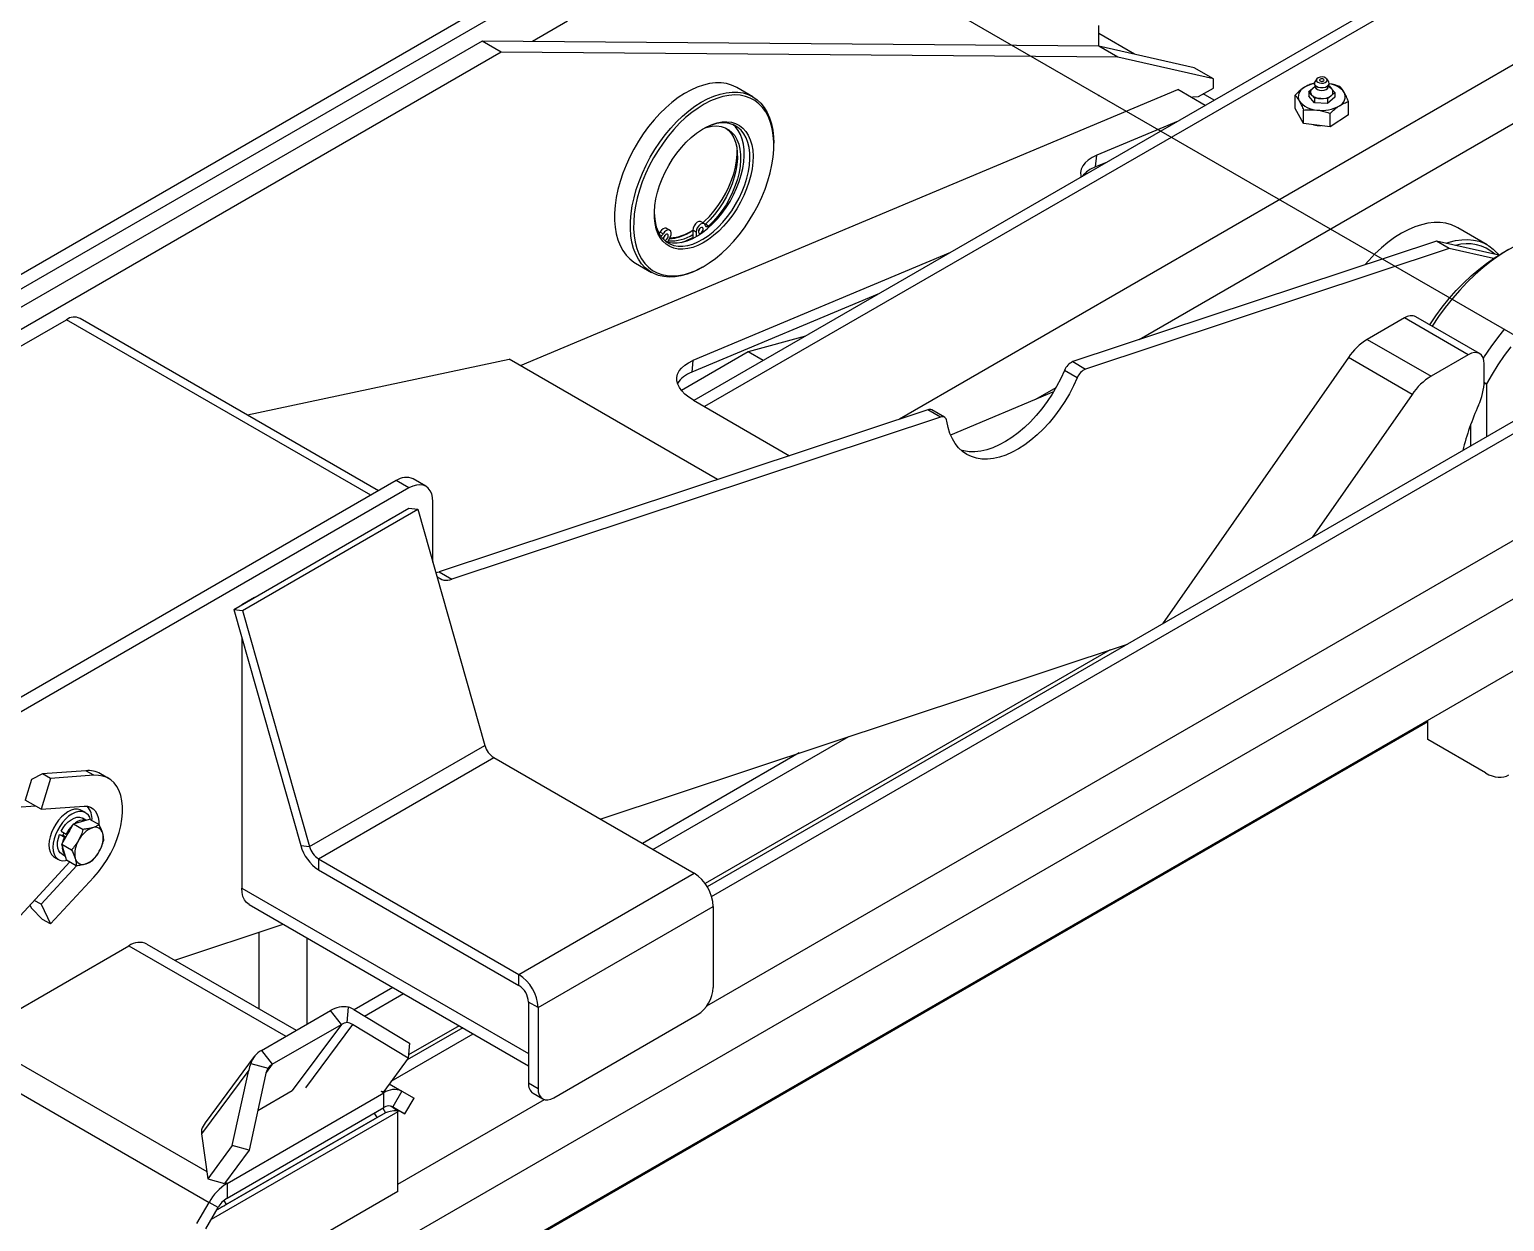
# Model space of a CAD drawing. Header units: millimetres. Extents: x 0 to 420, y 0 to 297.
# Drawn here: x 104.49 to 120.86, y 44.48 to 57.71 of the extents above; entities that cross this region are included whole.
import ezdxf

# ---------------------------------------------------------------- set-up
doc = ezdxf.new("R2010")
doc.units = ezdxf.units.MM
doc.header["$PDSIZE"] = -1
doc.linetypes.add('CENTERX2', pattern=[20.32, 12.7, -2.54, 2.54, -2.54])

msp = doc.modelspace()

# ---------------------------------------------------------------- linework, layer by layer
at = {"color": 7, "linetype": 'Continuous', "lineweight": 25}
for p, q in [((144.81776, 72.61864), (111.86436, 53.59505)), ((138.65485, 63.58055), (112.01113, 48.19945)), ((140.89905, 62.10774), (109.07036, 43.73343)), ((75.35335, 38.23063), (109.55964, 57.9775)), ((75.37447, 38.07952), (109.55964, 57.8142)), ((116.35671, 57.5286), (116.35671, 57.75745)), ((116.75534, 57.43811), (116.35671, 57.66824)), ((109.51334, 57.58336), (96.94663, 50.32875)), ((109.72547, 57.4609), (97.15876, 50.20629)), ((109.72547, 57.4609), (109.51334, 57.58336)), ((116.35671, 57.5286), (109.51334, 57.58336)), ((116.56884, 57.40613), (109.72547, 57.4609)), ((116.56884, 57.40613), (116.35671, 57.5286)), ((117.41737, 57.28784), (116.35671, 57.5286)), ((117.6295, 57.16538), (116.56884, 57.40613)), ((117.6295, 57.16538), (117.41737, 57.28784)), ((117.6295, 57.06332), (117.6295, 57.16538)), ((118.77579, 57.16405), (118.75487, 57.13354)), ((118.90829, 57.13354), (118.88737, 57.16405)), ((109.93886, 53.98262), (117.2333, 57.04766)), ((112.51742, 56.96648), (112.34065, 57.06853)), ((117.5392, 56.87107), (117.2333, 57.04766)), ((117.46361, 56.96755), (117.6295, 57.06332)), ((117.6384, 56.92833), (117.51704, 56.99839)), ((118.53479, 56.83574), (118.53479, 56.98399)), ((118.68759, 57.0244), (118.72793, 57.05895)), ((118.71925, 56.98696), (118.68759, 57.0244)), ((118.68759, 57.0244), (118.68759, 56.97336)), ((118.75092, 56.89849), (118.68759, 56.97336)), ((118.75092, 56.94952), (118.71925, 56.98696)), ((118.72793, 57.05895), (118.75782, 57.08456)), ((118.74922, 57.11589), (118.73651, 57.11459)), ((118.75048, 57.10728), (118.76277, 57.06925)), ((118.93524, 56.97829), (118.89491, 56.94374)), ((118.89987, 57.0668), (118.9004, 57.06915)), ((118.9004, 57.06925), (118.91268, 57.10728)), ((118.90644, 57.08795), (118.91225, 57.08772)), ((118.91225, 57.08772), (118.94391, 57.05028)), ((118.97557, 57.01284), (118.93524, 56.97829)), ((118.94391, 57.05028), (118.97557, 57.01284)), ((118.97557, 57.01284), (118.97557, 56.9618)), ((118.62986, 56.66959), (118.53479, 56.83574)), ((118.62986, 56.66959), (118.62986, 56.81784)), ((118.82291, 56.94663), (118.75092, 56.94952)), ((118.75092, 56.94952), (118.75092, 56.89849)), ((118.89491, 56.89271), (118.75092, 56.89849)), ((118.89491, 56.94374), (118.82291, 56.94663)), ((118.97557, 56.9618), (118.89491, 56.89271)), ((118.89491, 56.94374), (118.89491, 56.89271)), ((119.12837, 56.76465), (119.12837, 56.91289)), ((117.23664, 56.6964), (116.33444, 56.31731)), ((118.92665, 56.63404), (118.62986, 56.66959)), ((118.92665, 56.63404), (118.92665, 56.78229)), ((119.12837, 56.76465), (118.92665, 56.63404)), ((112.34388, 56.35956), (112.34388, 56.37249)), ((112.75046, 56.43099), (112.75046, 56.4514)), ((116.32014, 56.18769), (116.33444, 56.31731)), ((116.44982, 56.24218), (116.32014, 56.18769)), ((111.59681, 55.48518), (111.56145, 55.50559)), ((111.97854, 55.559), (111.94319, 55.57942)), ((111.99159, 55.55091), (111.98873, 55.54847)), ((112.02695, 55.5305), (111.99159, 55.55091)), ((120.66745, 55.32403), (120.34041, 55.51283)), ((111.5231, 55.44407), (111.48774, 55.46448)), ((111.57648, 55.35382), (111.602, 55.40854)), ((111.81363, 55.46146), (111.83131, 55.47166)), ((111.85266, 55.48426), (111.85219, 55.40412)), ((111.88801, 55.46385), (111.85266, 55.48426)), ((111.88801, 55.46385), (111.88771, 55.41241)), ((120.10437, 55.36511), (116.06961, 54.02681)), ((120.2458, 55.28347), (120.10437, 55.36511)), ((120.79727, 55.20784), (120.10437, 55.36511)), ((114.71122, 55.23851), (111.85389, 54.03789)), ((120.2458, 55.28347), (116.21103, 53.94517)), ((120.73919, 55.17148), (120.2458, 55.28347)), ((120.90849, 55.27231), (120.82012, 55.22128)), ((111.21574, 55.11992), (111.39251, 55.01787)), ((111.9551, 55.07364), (111.97277, 55.08384)), ((113.92439, 54.78428), (111.8396, 53.90828)), ((108.36585, 52.59397), (105.05157, 54.50726)), ((119.75082, 54.51216), (119.33717, 54.27336)), ((120.45793, 54.10395), (119.75082, 54.51216)), ((120.58292, 54.11633), (119.87581, 54.52453)), ((98.02497, 50.52262), (104.90158, 54.49241)), ((113.10112, 54.30902), (112.46762, 54.13459)), ((119.33717, 54.27336), (120.04428, 53.86516)), ((106.90902, 53.43497), (109.81247, 54.05559)), ((112.1274, 52.7192), (109.81247, 54.05559)), ((112.46762, 54.13459), (111.72552, 53.70618)), ((111.85389, 54.03789), (111.8396, 53.90828)), ((112.63329, 54.03895), (112.46762, 54.13459)), ((116.06961, 54.02681), (116.21103, 53.94517)), ((119.12673, 54.07167), (117.06394, 51.11638)), ((119.83384, 53.66347), (119.12673, 54.07167)), ((120.45793, 54.10395), (120.04428, 53.86516)), ((116.11889, 53.8484), (115.97747, 53.93004)), ((120.6347, 53.81271), (120.6347, 54.00187)), ((115.85403, 53.6909), (114.71333, 53.2116)), ((120.66122, 53.77957), (120.66122, 53.19304)), ((111.85793, 53.59876), (112.92389, 52.98339)), ((119.83384, 53.66347), (118.72548, 52.07557)), ((114.46019, 53.49297), (109.03603, 51.69381)), ((114.60161, 53.41133), (109.17745, 51.61217)), ((114.60161, 53.41133), (114.46019, 53.49297)), ((114.64572, 53.40914), (114.5043, 53.49078)), ((120.48444, 53.09099), (120.48444, 53.32822)), ((108.88976, 52.64347), (108.74834, 52.72511)), ((108.56086, 52.70654), (103.34594, 49.69604)), ((108.70228, 52.6249), (103.48737, 49.6144)), ((108.70228, 52.6249), (108.56086, 52.70654)), ((106.75773, 51.27779), (108.70228, 52.40035)), ((106.85651, 51.2654), (108.80105, 52.38797)), ((108.70228, 52.40035), (108.80105, 52.38797)), ((108.80105, 52.38797), (109.54379, 49.76734)), ((108.96744, 51.80088), (108.96744, 52.47178)), ((108.61389, 52.34933), (108.47247, 52.26769)), ((109.00028, 51.68503), (109.03603, 51.69381)), ((109.03603, 51.69381), (109.17745, 51.61217)), ((106.98754, 51.41046), (106.84612, 51.32882)), ((106.75773, 51.27779), (106.85651, 51.2654)), ((106.75773, 51.27779), (107.50047, 48.65716)), ((106.85651, 51.2654), (107.59924, 48.64478)), ((106.84612, 50.96593), (106.84612, 48.18514)), ((110.82267, 48.9512), (116.67719, 50.89311)), ((116.48183, 50.82831), (111.98815, 48.23417)), ((109.0817, 43.72689), (120.00715, 50.03401)), ((120.00715, 49.83249), (120.00715, 50.04711)), ((107.59924, 48.64478), (109.54379, 49.76734)), ((111.40984, 48.61224), (113.58304, 49.8668)), ((120.649, 49.46196), (120.00715, 49.83249)), ((107.69802, 48.50991), (109.64256, 49.63247)), ((109.64256, 49.63247), (111.86658, 48.34857)), ((104.63642, 49.45208), (104.51268, 49.38915)), ((105.11549, 49.48718), (104.63642, 49.45208)), ((104.72481, 49.40106), (104.63642, 49.45208)), ((105.20388, 49.43615), (104.72481, 49.40106)), ((105.20388, 49.43615), (105.11549, 49.48718)), ((105.36806, 49.40166), (105.27967, 49.45269)), ((104.51268, 49.38915), (104.44196, 49.16124)), ((104.72481, 49.40106), (104.61874, 49.05919)), ((104.61874, 49.05919), (104.44196, 49.16124)), ((104.55662, 49.09505), (103.91163, 49.04776)), ((104.61874, 49.05919), (105.09781, 49.09428)), ((104.97789, 48.89866), (105.15623, 48.95067)), ((105.11344, 49.02184), (105.06924, 49.04735)), ((105.11613, 48.93898), (105.07823, 48.96085)), ((105.15623, 48.95067), (105.26399, 48.88846)), ((104.8252, 48.78046), (104.88, 48.74883)), ((104.8252, 48.78046), (104.86928, 48.76831)), ((104.84147, 48.81531), (104.89628, 48.78368)), ((104.85052, 48.67225), (104.97789, 48.89866)), ((104.90867, 48.78026), (104.89628, 48.78368)), ((104.97789, 48.89866), (105.08566, 48.83645)), ((104.85052, 48.67225), (104.95829, 48.61004)), ((104.90149, 48.49786), (104.85052, 48.67225)), ((104.86928, 48.76831), (104.8956, 48.75312)), ((104.88, 48.74883), (104.89177, 48.74558)), ((107.50047, 48.65716), (107.59924, 48.64478)), ((103.91163, 47.36393), (104.93985, 48.47571)), ((104.76927, 48.52772), (104.81346, 48.50221)), ((104.84867, 48.56319), (104.88924, 48.53977)), ((104.90149, 48.49786), (105.00925, 48.43565)), ((107.69802, 48.50991), (107.69802, 48.38743)), ((107.69802, 48.50991), (109.92204, 47.22601)), ((105.01736, 48.43666), (104.61874, 48.00563)), ((104.72481, 47.78623), (105.20388, 48.30426)), ((107.69802, 48.38743), (109.92204, 47.10352)), ((109.92204, 47.22601), (111.86658, 48.34857)), ((104.49604, 47.99583), (104.51268, 47.96142)), ((104.51268, 47.96142), (104.63642, 47.83726)), ((104.61874, 48.00563), (104.54466, 48.0484)), ((104.61874, 48.00563), (104.72481, 47.78623)), ((106.92898, 48.002), (110.0281, 46.21291)), ((110.13417, 46.85858), (112.07871, 47.98114)), ((112.07871, 47.98114), (112.07871, 47.08295)), ((104.72481, 47.78623), (104.63642, 47.83726)), ((106.10315, 47.38577), (107.30557, 47.7846)), ((107.04058, 46.8446), (107.04058, 47.69671)), ((103.8553, 46.54037), (105.5943, 47.54427)), ((105.7943, 47.56406), (107.45155, 46.60735)), ((107.57091, 46.67626), (107.57091, 47.63142)), ((109.92204, 47.10352), (109.92204, 47.22601)), ((108.20888, 46.76437), (108.64087, 47.01375)), ((107.06397, 46.38361), (107.8307, 46.82623)), ((107.95197, 46.6722), (107.8307, 46.82623)), ((108.01779, 46.69193), (108.03256, 46.86464)), ((108.09021, 46.83592), (108.70927, 46.46264)), ((110.13417, 46.85858), (110.0281, 46.91981)), ((110.0281, 46.91981), (110.0281, 46.02162)), ((110.13417, 46.85858), (110.13417, 45.96039)), ((107.18524, 46.22958), (107.95197, 46.6722)), ((107.95197, 46.6722), (107.40626, 45.93697)), ((108.69502, 46.296), (108.07595, 46.66928)), ((109.25748, 46.65778), (108.69836, 46.33501)), ((110.31095, 45.8583), (111.90194, 46.77676)), ((109.29904, 46.63379), (108.68087, 46.27694)), ((103.6553, 46.32925), (106.48373, 44.69643)), ((107.06397, 46.38361), (107.18524, 46.22958)), ((108.70927, 46.46264), (108.69502, 46.296)), ((106.92348, 46.16239), (106.40084, 45.45822)), ((106.98531, 46.31395), (106.43961, 45.57871)), ((106.74151, 45.32668), (106.92348, 46.16239)), ((106.94669, 46.23778), (107.1392, 46.18473)), ((108.69502, 46.296), (108.42217, 45.92838)), ((107.10923, 46.1112), (106.92726, 45.27549)), ((108.48382, 46.01144), (108.62273, 45.93125)), ((110.0281, 46.02162), (110.13417, 45.96039)), ((106.68373, 44.90755), (108.42273, 45.91145)), ((107.02313, 45.71579), (107.40626, 45.93697)), ((108.40226, 45.92922), (108.42217, 45.92838)), ((108.42273, 45.74814), (108.42273, 45.91145)), ((108.62273, 45.93125), (108.52273, 45.75804)), ((108.62273, 45.93125), (108.75808, 45.85308)), ((108.65808, 45.67988), (108.75808, 45.85308)), ((108.65808, 45.67965), (108.75808, 45.85286)), ((108.75808, 45.85308), (108.75808, 45.85286)), ((110.07989, 45.90716), (110.18596, 45.84593)), ((106.68373, 44.74424), (108.42273, 45.74814)), ((108.43989, 45.69039), (108.34838, 45.63757)), ((108.41059, 45.74113), (108.43989, 45.69039)), ((108.43989, 45.69017), (108.43989, 45.69039)), ((108.49922, 45.76635), (108.57889, 45.71387)), ((108.51789, 45.76058), (108.56658, 45.73247)), ((108.52273, 45.75804), (108.65808, 45.67988)), ((108.57853, 44.81717), (108.57853, 45.70256)), ((108.65808, 45.67988), (108.65808, 45.67965)), ((108.34838, 45.63757), (106.67524, 44.67169)), ((106.40084, 45.45822), (106.46865, 44.95906)), ((106.74151, 45.32668), (106.46865, 44.95906)), ((106.92726, 45.27549), (106.6544, 44.90787)), ((106.92726, 45.27549), (106.74151, 45.32668)), ((106.46865, 44.95906), (106.6544, 44.90787)), ((106.68373, 44.90755), (106.68373, 44.74424)), ((108.57853, 44.81717), (103.98234, 42.16385)), ((106.34837, 44.46199), (106.48373, 44.69643)), ((106.58373, 44.63868), (106.48373, 44.69643)), ((106.44837, 44.40424), (106.58373, 44.63868))]:
    msp.add_line(p, q, dxfattribs=at)
at = {"color": 8, "linetype": 'Continuous', "lineweight": 25}
for p, q in [((144.83543, 72.4936), (111.9815, 53.52743)), ((146.03752, 71.79965), (114.14473, 53.38834)), ((146.32036, 71.30975), (116.80433, 54.27051)), ((112.06003, 48.09243), (138.77199, 63.51292)), ((112.00775, 46.87846), (139.7973, 62.92102)), ((140.36303, 62.59443), (108.38082, 44.1315)), ((110.4624, 57.80463), (110.07138, 57.5789)), ((108.27799, 52.54325), (104.90158, 54.49241)), ((115.88168, 53.73787), (115.65663, 53.60796)), ((120.66122, 53.77957), (120.63358, 53.77957)), ((120.66122, 53.77957), (120.63433, 53.79379)), ((113.03212, 49.68406), (111.29265, 48.67989)), ((106.84612, 48.18514), (110.0281, 46.34822)), ((105.5943, 47.54427), (107.33441, 46.53973)), ((108.52368, 47.0814), (108.09424, 46.83349)), ((108.07595, 46.66928), (107.55457, 45.96681)), ((103.8553, 46.54037), (106.45794, 45.03789)), ((108.50523, 46.04029), (109.41618, 46.56617)), ((107.18524, 46.22958), (107.1163, 46.1367)), ((108.39101, 45.92976), (108.42273, 45.91145)), ((108.57853, 44.89881), (110.20513, 45.83783)), ((108.57853, 45.70256), (106.50779, 44.50714)), ((108.43989, 45.69017), (106.56637, 44.60862)), ((108.34838, 45.63757), (108.31908, 45.68831)), ((106.66303, 44.9195), (106.68373, 44.90755)), ((106.64821, 44.7185), (106.67524, 44.67169))]:
    msp.add_line(p, q, dxfattribs=at)
at = {"color": 7, "linetype": 'CENTERX2'}
msp.add_line((121.57162, 53.97114), (106.89916, 62.44137), dxfattribs=at)
at = {"color": 7, "linetype": 'Continuous', "lineweight": 25, "flags": 128}
for points in [[(118.75487, 57.13354), (118.75135, 57.12709), (118.74946, 57.11145), (118.75648, 57.09631), (118.77163, 57.0833), (118.79328, 57.07383), (118.81908, 57.06894), (118.84624, 57.06914), (118.87181, 57.07443), (118.89301, 57.08422), (118.90757, 57.09746), (118.91388, 57.11271), (118.91388, 57.11271)], [(118.89144, 57.1489), (118.88847, 57.16231), (118.87685, 57.17404), (118.85833, 57.18231), (118.83574, 57.18586), (118.81252, 57.18415), (118.7922, 57.17744), (118.77788, 57.16675), (118.77173, 57.15371), (118.77469, 57.1403), (118.78632, 57.12857), (118.80483, 57.1203), (118.82742, 57.11675), (118.85064, 57.11846), (118.87096, 57.12517), (118.88529, 57.13586), (118.89144, 57.1489)], [(118.85652, 57.15031), (118.85529, 57.15589), (118.85044, 57.16078), (118.84273, 57.16422), (118.83332, 57.1657), (118.82364, 57.16499), (118.81517, 57.16219), (118.8092, 57.15774), (118.80664, 57.15231), (118.80788, 57.14672), (118.81272, 57.14183), (118.82044, 57.13839), (118.82985, 57.13691), (118.83952, 57.13762), (118.84799, 57.14042), (118.85396, 57.14487), (118.85652, 57.15031)], [(118.91388, 57.11271), (118.91128, 57.12832), (118.90829, 57.13354)], [(112.34065, 57.06853), (112.33444, 57.07203), (112.282, 57.09596), (112.22562, 57.11205), (112.16574, 57.12017), (112.10282, 57.12027), (112.03736, 57.11233), (111.96988, 57.09642), (111.9009, 57.07267), (111.83095, 57.04127), (111.76059, 57.00245), (111.69037, 56.95652), (111.62084, 56.90384), (111.55254, 56.84483), (111.48601, 56.77995), (111.42176, 56.70969), (111.3603, 56.63462), (111.30211, 56.55532), (111.24765, 56.47242), (111.19734, 56.38655), (111.15157, 56.29839), (111.11071, 56.20864), (111.07508, 56.11799), (111.04495, 56.02715), (111.02055, 55.93684), (111.00209, 55.84776), (110.9897, 55.76061), (110.98348, 55.67608), (110.98348, 55.59481), (110.9897, 55.51745), (111.00209, 55.44461), (111.02055, 55.37685), (111.04495, 55.3147), (111.07508, 55.25866), (111.11071, 55.20915), (111.15157, 55.16658), (111.19734, 55.13126), (111.21574, 55.11992)], [(111.16769, 55.66936), (111.18085, 55.75679), (111.20006, 55.84606), (111.22519, 55.93647), (111.25602, 56.02732), (111.29233, 56.1179), (111.33382, 56.20749), (111.38018, 56.2954), (111.43103, 56.38093), (111.48598, 56.46342), (111.54461, 56.54222), (111.60644, 56.61672), (111.67101, 56.68633), (111.73779, 56.75051), (111.80628, 56.80875), (111.87592, 56.8606), (111.94619, 56.90566), (112.01653, 56.94356), (112.08638, 56.97402), (112.15521, 56.9968), (112.22247, 57.01171), (112.28763, 57.01864), (112.35019, 57.01754), (112.40966, 57.00842), (112.46557, 56.99134), (112.51748, 56.96644), (112.565, 56.93392), (112.60773, 56.89402), (112.64536, 56.84707), (112.67759, 56.79343), (112.70416, 56.73351), (112.72486, 56.6678), (112.73954, 56.5968), (112.74808, 56.52106), (112.75046, 56.4514)], [(111.20286, 55.66632), (111.19597, 55.58214), (111.19532, 55.50118), (111.20094, 55.42409), (111.21277, 55.35149), (111.23072, 55.28397), (111.25464, 55.22207), (111.28434, 55.16628), (111.31959, 55.11706), (111.36009, 55.07481), (111.40553, 55.03986), (111.45553, 55.0125), (111.50969, 54.99294), (111.56758, 54.98134), (111.62874, 54.9778), (111.69266, 54.98235), (111.75883, 54.99494), (111.82673, 55.01548), (111.8958, 55.04381), (111.9655, 55.07968), (112.03524, 55.12282), (112.10449, 55.17288), (112.17267, 55.22945), (112.23925, 55.29208), (112.30367, 55.36027), (112.36543, 55.43346), (112.42403, 55.51107), (112.479, 55.59247), (112.52988, 55.677), (112.57628, 55.76399), (112.61783, 55.85274), (112.65417, 55.94252), (112.68503, 56.03263), (112.71015, 56.12232), (112.72934, 56.21089), (112.74243, 56.29761), (112.74933, 56.38179), (112.74997, 56.46275), (112.74435, 56.53984), (112.73252, 56.61244), (112.71457, 56.67996), (112.69065, 56.74187), (112.66095, 56.79765), (112.6257, 56.84687), (112.5852, 56.88912), (112.53977, 56.92407), (112.48977, 56.95144), (112.4356, 56.971), (112.37771, 56.98259), (112.31656, 56.98613), (112.25264, 56.98158), (112.18646, 56.96899), (112.11856, 56.94845), (112.04949, 56.92013), (111.9798, 56.88425), (111.91005, 56.84111), (111.8408, 56.79105), (111.77262, 56.73448), (111.70605, 56.67185), (111.64162, 56.60366), (111.57986, 56.53047), (111.52126, 56.45287), (111.4663, 56.37147), (111.41541, 56.28693), (111.36901, 56.19994), (111.32747, 56.1112), (111.29112, 56.02141), (111.26026, 55.93131), (111.23514, 55.84161), (111.21595, 55.75305), (111.20286, 55.66632)], [(117.38108, 56.96236), (117.39908, 56.96458), (117.46361, 56.96755)], [(111.42464, 55.68602), (111.42604, 55.64227), (111.43332, 55.58069), (111.44671, 55.52394), (111.46605, 55.47267), (111.49113, 55.4275), (111.52165, 55.38895), (111.55725, 55.35747), (111.59751, 55.33343), (111.64196, 55.31711), (111.69008, 55.30871), (111.74131, 55.30832), (111.79504, 55.31595), (111.85065, 55.33151), (111.90748, 55.35481), (111.96487, 55.38559), (112.02214, 55.42347), (112.07862, 55.46803), (112.13365, 55.51873), (112.18659, 55.57498), (112.23681, 55.63612), (112.28373, 55.70143), (112.3268, 55.77016), (112.3655, 55.84148), (112.39939, 55.91458), (112.42808, 55.98858), (112.45121, 56.06263), (112.46853, 56.13585), (112.47982, 56.20738), (112.48496, 56.27639), (112.48389, 56.34207), (112.47662, 56.40365), (112.46323, 56.4604), (112.44388, 56.51167), (112.4188, 56.55684), (112.38829, 56.59539), (112.35269, 56.62687), (112.31243, 56.65091), (112.26798, 56.66723), (112.21985, 56.67563), (112.16863, 56.67602), (112.1149, 56.66839), (112.05929, 56.65283), (112.00246, 56.62953), (111.95488, 56.60453)], [(111.4303, 55.75958), (111.44172, 55.83223), (111.45916, 55.90658), (111.48241, 55.98178), (111.51122, 56.05698), (111.54526, 56.13133), (111.58414, 56.20399), (111.62742, 56.27414), (111.67462, 56.34097), (111.72519, 56.40374), (111.77856, 56.46173), (111.83414, 56.51428), (111.89128, 56.5608), (111.94935, 56.60076), (112.00767, 56.63371), (112.06561, 56.65928), (112.12249, 56.67717), (112.17767, 56.68719), (112.23052, 56.68921), (112.28046, 56.68322), (112.32691, 56.66929), (112.36934, 56.64757), (112.40728, 56.6183), (112.4403, 56.58183), (112.46802, 56.53856), (112.49012, 56.48898), (112.50636, 56.43366), (112.51655, 56.37322), (112.52058, 56.30835), (112.51841, 56.23978), (112.51005, 56.16829), (112.4956, 56.09469), (112.47522, 56.01981), (112.44915, 55.9445), (112.41768, 55.86962), (112.38117, 55.796), (112.34003, 55.7245), (112.29473, 55.65591), (112.24578, 55.59102), (112.19373, 55.53056), (112.13918, 55.47521), (112.08274, 55.4256), (112.02505, 55.3823), (111.96677, 55.34579), (111.90856, 55.31649), (111.85107, 55.29473), (111.79496, 55.28076), (111.74087, 55.27473), (111.6894, 55.27672), (111.64114, 55.28669), (111.59663, 55.30455), (111.55639, 55.33007), (111.52086, 55.36299), (111.49045, 55.40292), (111.46551, 55.44941), (111.44631, 55.50193), (111.43307, 55.55989), (111.42595, 55.62264), (111.42502, 55.68945), (111.4303, 55.75958)], [(111.98853, 56.62272), (112.01452, 56.63045), (112.06768, 56.64073), (112.11853, 56.64291), (112.16641, 56.63697), (112.21073, 56.62297), (112.25092, 56.60111), (112.28648, 56.57164), (112.31695, 56.53495), (112.34196, 56.4915), (112.36119, 56.44183), (112.37439, 56.38657), (112.3814, 56.32643), (112.38212, 56.26216), (112.37656, 56.19458), (112.36477, 56.12452), (112.34692, 56.0529), (112.32322, 55.98059), (112.29397, 55.90853), (112.25955, 55.83761), (112.22038, 55.76875), (112.17697, 55.70279), (112.12985, 55.64059), (112.07963, 55.58291), (112.02695, 55.5305)], [(112.41795, 56.2431), (112.42309, 56.31211), (112.42202, 56.37779), (112.41475, 56.43937), (112.40136, 56.49612), (112.38201, 56.54739), (112.35693, 56.59256), (112.32642, 56.63111), (112.29772, 56.65735)], [(118.74049, 56.65634), (118.78171, 56.64918), (118.82446, 56.64628)], [(112.21843, 56.61954), (112.25112, 56.59205), (112.2816, 56.55536), (112.30661, 56.51191), (112.32583, 56.46224), (112.33903, 56.40698), (112.34604, 56.34684), (112.34677, 56.28257), (112.3412, 56.21499), (112.32942, 56.14493), (112.31156, 56.07331), (112.28786, 56.001), (112.25862, 55.92894), (112.22419, 55.85803), (112.18502, 55.78916), (112.14161, 55.7232), (112.0945, 55.661), (112.04428, 55.60332), (111.99159, 55.55091)], [(111.96327, 55.56782), (111.98261, 55.58541), (112.03557, 55.63865), (112.08605, 55.69704), (112.13344, 55.75989), (112.17716, 55.82642), (112.21668, 55.89583), (112.25153, 55.96728), (112.28127, 56.0399), (112.30554, 56.11281), (112.32406, 56.18511), (112.3366, 56.25595), (112.343, 56.32445), (112.34373, 56.37391)], [(116.33444, 56.31731), (116.28384, 56.29269), (116.24075, 56.26455), (116.20583, 56.23333), (116.1796, 56.1995), (116.16248, 56.16358), (116.15471, 56.12611), (116.15642, 56.08766), (116.15918, 56.0744)], [(111.55034, 55.36271), (111.58009, 55.35283), (111.62821, 55.34443), (111.67944, 55.34404), (111.73317, 55.35167), (111.78878, 55.36723), (111.84561, 55.39053), (111.90299, 55.4213), (111.96026, 55.45919), (112.01675, 55.50374), (112.07178, 55.55444), (112.12472, 55.61069), (112.17494, 55.67183), (112.22186, 55.73715), (112.26493, 55.80587), (112.30363, 55.8772), (112.33752, 55.9503), (112.3662, 56.0243), (112.38934, 56.09834), (112.40666, 56.17156), (112.41795, 56.2431)], [(111.9551, 55.07364), (111.92855, 55.05882), (111.85839, 55.0246), (111.78898, 54.99796), (111.72087, 54.9791), (111.65459, 54.96816), (111.59067, 54.96524), (111.52959, 54.97036), (111.47185, 54.98348), (111.41788, 55.00449), (111.36812, 55.03323), (111.32295, 55.06947), (111.28273, 55.11294), (111.24777, 55.16328), (111.21835, 55.22012), (111.19469, 55.28299), (111.17697, 55.35142), (111.16535, 55.42486), (111.15991, 55.50274), (111.16069, 55.58445), (111.16769, 55.66936)], [(111.56145, 55.50559), (111.55921, 55.50674), (111.54251, 55.50872), (111.52331, 55.5015), (111.50419, 55.48606), (111.48774, 55.46448)], [(111.94319, 55.57942), (111.93796, 55.58169), (111.92057, 55.58183), (111.90117, 55.57287), (111.88239, 55.55602), (111.86675, 55.53355), (111.85637, 55.50851), (111.85266, 55.48426)], [(111.99325, 55.53499), (111.98634, 55.55205), (111.97331, 55.56128), (111.95593, 55.56142), (111.93653, 55.55246), (111.91774, 55.53561), (111.9021, 55.51314), (111.89173, 55.4881), (111.88801, 55.46385)], [(111.91582, 55.47785), (111.91453, 55.46526), (111.91727, 55.45532), (111.92362, 55.44955), (111.93261, 55.44884), (111.94288, 55.45328), (111.95286, 55.4622), (111.96102, 55.47425), (111.96614, 55.48759), (111.96743, 55.50018), (111.96469, 55.51012), (111.95834, 55.51589), (111.94934, 55.51661), (111.93908, 55.51217), (111.9291, 55.50324), (111.92093, 55.49119), (111.91582, 55.47785)], [(112.02695, 55.5305), (112.02147, 55.52616), (112.0159, 55.5231), (112.01048, 55.52148), (112.00546, 55.52135), (112.00104, 55.52273), (111.99744, 55.52556), (111.9948, 55.5297), (111.99325, 55.53499)], [(120.34041, 55.51283), (120.32592, 55.52082), (120.26965, 55.54533), (120.2094, 55.56184), (120.14561, 55.57024), (120.07874, 55.57047), (120.00926, 55.56251), (119.93768, 55.54644), (119.8645, 55.52236), (119.79025, 55.49045), (119.71547, 55.45094), (119.64068, 55.40411), (119.56643, 55.3503), (119.49326, 55.28988), (119.42167, 55.2233), (119.35219, 55.15104), (119.3082, 55.10103)], [(111.602, 55.40854), (111.61049, 55.43371), (111.61205, 55.45705), (111.6065, 55.47542), (111.59456, 55.48633), (111.57787, 55.48831), (111.55866, 55.48109), (111.53954, 55.46565), (111.5231, 55.44407)], [(111.57867, 55.41266), (111.57996, 55.42525), (111.57722, 55.43519), (111.57087, 55.44096), (111.56187, 55.44168), (111.55161, 55.43724), (111.54163, 55.42831), (111.53346, 55.41626), (111.52835, 55.40293), (111.52706, 55.39033), (111.52946, 55.38102)], [(111.53633, 55.37455), (111.54514, 55.37391), (111.55541, 55.37835), (111.56539, 55.38727), (111.57355, 55.39932), (111.57867, 55.41266)], [(121.84613, 55.36526), (121.80773, 55.38569), (121.73861, 55.41449), (121.66556, 55.43539), (121.58893, 55.44826), (121.50908, 55.45306), (121.4264, 55.44976), (121.34126, 55.43837), (121.25407, 55.41895), (121.16525, 55.3916), (121.07522, 55.35644), (120.9844, 55.31363), (120.89322, 55.26339), (120.80211, 55.20594), (120.71151, 55.14156), (120.62184, 55.07056), (120.53353, 54.99327), (120.44699, 54.91005), (120.36264, 54.82131), (120.28087, 54.72745), (120.20208, 54.62893), (120.12662, 54.52621), (120.05553, 54.42079)], [(120.21136, 55.34083), (120.24434, 55.3517), (120.31564, 55.36987), (120.38502, 55.38013), (120.452, 55.3824), (120.51611, 55.37667), (120.5769, 55.36297), (120.63394, 55.34141), (120.68683, 55.31213), (120.7352, 55.27535), (120.77871, 55.23131), (120.79774, 55.20773)], [(120.02989, 54.43558), (120.09645, 54.53352), (120.16929, 54.63182), (120.2454, 54.72591), (120.32438, 54.81532), (120.40586, 54.8996), (120.48941, 54.97832), (120.57462, 55.0511), (120.66106, 55.11757), (120.74831, 55.1774), (120.82012, 55.22128)], [(120.62515, 54.06256), (120.63823, 54.083), (120.70999, 54.18944), (120.78544, 54.29216), (120.86423, 54.39068)], [(120.92943, 54.193), (120.85659, 54.0947), (120.78738, 53.99269), (120.72215, 53.88747), (120.66122, 53.77957)], [(111.85793, 53.59876), (111.80785, 53.63086), (111.76489, 53.66517), (111.72967, 53.70119), (111.70271, 53.7384), (111.68439, 53.77626), (111.675, 53.81422), (111.67465, 53.85172), (111.68336, 53.88821), (111.70101, 53.92316), (111.72733, 53.95607), (111.76194, 53.98645), (111.80433, 54.01385), (111.85389, 54.03789)], [(120.6347, 54.00187), (120.63131, 54.03973), (120.62125, 54.07222), (120.60491, 54.09808), (120.58293, 54.11632), (120.55614, 54.12625), (120.52558, 54.12747), (120.49242, 54.11994), (120.45793, 54.10395)], [(115.97747, 53.93004), (115.93605, 53.84027), (115.88975, 53.75218), (115.83892, 53.66644), (115.78397, 53.58375), (115.72533, 53.50473), (115.66346, 53.43003), (115.59884, 53.36021), (115.53198, 53.29584), (115.46341, 53.23742), (115.39367, 53.18539), (115.32329, 53.14018), (115.25285, 53.10214), (115.18288, 53.07157), (115.11393, 53.0487), (115.04656, 53.03372), (114.98128, 53.02674), (114.91862, 53.02782), (114.85905, 53.03695), (114.82644, 53.0458)], [(116.11889, 53.8484), (116.07747, 53.75863), (116.03117, 53.67054), (115.98034, 53.5848), (115.92539, 53.5021), (115.86675, 53.42309), (115.80488, 53.34839), (115.74026, 53.27857), (115.6734, 53.2142), (115.60483, 53.15577), (115.53509, 53.10375), (115.46472, 53.05854), (115.39427, 53.0205), (115.3243, 52.98993), (115.25535, 52.96706), (115.18798, 52.95208), (115.1227, 52.9451), (115.06004, 52.94618), (115.00047, 52.95531), (114.94448, 52.97242), (114.89249, 52.99737), (114.84492, 53.02997), (114.80214, 53.06997), (114.76449, 53.11704), (114.73226, 53.17082), (114.70571, 53.23089), (114.68504, 53.29677), (114.67041, 53.36795)], [(108.96744, 52.47178), (108.96418, 52.51779), (108.95446, 52.55891), (108.93854, 52.59411), (108.9168, 52.62252), (108.88978, 52.64346), (108.85814, 52.6564), (108.82266, 52.66102), (108.78422, 52.65722), (108.74376, 52.64508), (108.70228, 52.6249)], [(105.20388, 48.30426), (105.25658, 48.36534), (105.30603, 48.43107), (105.35163, 48.50064), (105.39283, 48.57321), (105.42912, 48.64789), (105.46007, 48.72377), (105.48529, 48.79994), (105.50448, 48.87545), (105.5174, 48.9494), (105.5239, 49.02088), (105.5239, 49.08902), (105.5174, 49.15299), (105.50448, 49.21202), (105.48529, 49.26538), (105.46007, 49.31242), (105.42912, 49.35258), (105.39283, 49.38536), (105.35163, 49.41036), (105.30603, 49.42728), (105.25658, 49.43591), (105.20388, 49.43615)], [(120.649, 49.46196), (120.68517, 49.44322), (120.72097, 49.42896), (120.756, 49.41933), (120.78991, 49.41444), (120.82235, 49.41433), (120.85296, 49.419), (120.88144, 49.4284), (120.90747, 49.44245)], [(105.06924, 49.04735), (105.05482, 49.05421), (105.02443, 49.06099), (104.99084, 49.05945), (104.95508, 49.04966), (104.91823, 49.0319), (104.8814, 49.00672), (104.84573, 48.97487), (104.8123, 48.93734), (104.78211, 48.89525), (104.75609, 48.84989), (104.73503, 48.80263), (104.71957, 48.75492), (104.71017, 48.7082), (104.70713, 48.66389), (104.71053, 48.62333), (104.72027, 48.58776), (104.73606, 48.55827), (104.75742, 48.53574), (104.76927, 48.52772)], [(105.09901, 49.0287), (105.06862, 49.03547), (105.03503, 49.03394), (104.99927, 49.02415), (104.96242, 49.00639), (104.9256, 48.9812), (104.88993, 48.94936), (104.85649, 48.91182), (104.82631, 48.86974), (104.80029, 48.82438), (104.77923, 48.77712), (104.76376, 48.72941), (104.75436, 48.68268), (104.75132, 48.63837), (104.75472, 48.59782), (104.76447, 48.56225), (104.78026, 48.53276), (104.80161, 48.51023), (104.82789, 48.49535), (104.85828, 48.48857), (104.89187, 48.4901), (104.90863, 48.49373)], [(104.84147, 48.81531), (104.86483, 48.854), (104.89201, 48.88912), (104.92196, 48.91931), (104.95352, 48.9434), (104.98547, 48.96046), (105.01656, 48.96983), (105.04559, 48.97114), (105.07144, 48.96434), (105.07823, 48.96085)], [(105.09781, 49.09428), (105.13456, 49.09293), (105.16786, 49.08332), (105.19693, 49.06568), (105.22106, 49.04044), (105.23967, 49.00819), (105.25234, 48.96971), (105.25875, 48.92591), (105.25929, 48.88843)], [(104.84867, 48.56319), (104.83244, 48.57569), (104.81619, 48.5981), (104.80566, 48.62687), (104.80124, 48.66088), (104.80311, 48.69881), (104.8112, 48.7392), (104.8252, 48.78046)], [(104.87198, 48.7977), (104.86739, 48.78831), (104.85996, 48.77088)], [(104.9345, 48.82154), (104.91233, 48.78692), (104.8956, 48.75312)], [(104.86258, 48.69368), (104.866, 48.70756), (104.88, 48.74883)], [(106.92898, 48.002), (106.92897, 48.00201), (106.90014, 48.02434), (106.87695, 48.05465), (106.85997, 48.0922), (106.8496, 48.13605), (106.84612, 48.18514)], [(110.13417, 45.96039), (110.13757, 45.92252), (110.14763, 45.89004), (110.16396, 45.86417), (110.18595, 45.84593), (110.21273, 45.83601), (110.2433, 45.83479), (110.27646, 45.84232), (110.31095, 45.8583)], [(108.56658, 45.73247), (108.58675, 45.72083), (108.60485, 45.71038), (108.62062, 45.70127), (108.63385, 45.69364), (108.64434, 45.68758), (108.65194, 45.6832), (108.65654, 45.68054), (108.65808, 45.67965)], [(106.67524, 44.67169), (106.65329, 44.65901), (106.62987, 44.6455), (106.60532, 44.63132), (106.57998, 44.61669), (106.56656, 44.60895)]]:
    msp.add_lwpolyline(points, dxfattribs=at)
at = {"color": 8, "linetype": 'Continuous', "lineweight": 25, "flags": 128}
msp.add_lwpolyline([(118.76274, 57.06935), (118.76965, 57.05782), (118.78562, 57.04618), (118.8078, 57.03866), (118.83319, 57.03626), (118.85836, 57.03933), (118.87992, 57.04743), (118.89494, 57.05949), (118.90041, 57.06929)], dxfattribs=at)
at = {"color": 7, "linetype": 'Continuous', "lineweight": 25}
for centre, radius, start, end in [((118.68055, 56.96853), 0.10953, 114.198206, 206.265427), ((118.80781, 56.78551), 0.33119, 100.149708, 121.320578), ((118.75535, 57.01913), 0.04835, 124.552578, 221.71156), ((118.81996, 57.09242), 0.14581, 226.321007, 271.161421), ((118.83643, 57.11378), 0.1677, 265.377622, 306.102626), ((118.88334, 56.86579), 0.2476, 37.092179, 82.953224), ((118.90782, 57.01811), 0.04835, 304.552578, 41.71156), ((118.98261, 56.96664), 0.10953, 294.198206, 26.265427), ((118.78765, 57.0782), 0.25916, 217.604433, 267.923428), ((118.83381, 57.20523), 0.39, 261.811216, 299.780328), ((116.43721, 55.87043), 0.33817, 110.253549, 141.025936), ((111.8697, 55.52387), 0.06314, 318.576592, 341.428784), ((111.4372, 55.49449), 0.05879, 312.462735, 329.297774), ((111.48567, 55.46254), 0.04173, 282.881699, 333.734741), ((111.48223, 55.44894), 0.06314, 318.576592, 341.428784), ((111.61188, 55.81307), 0.44649, 266.2743, 302.591172), ((111.55797, 55.8715), 0.48321, 274.175012, 301.944017), ((111.57906, 55.89318), 0.4918, 272.305224, 303.801039), ((111.5434, 55.93651), 0.6137, 286.987598, 300.210278), ((120.44566, 54.8745), 0.46091, 48.15554, 106.267513), ((104.98899, 54.3744), 0.14686, 64.78089, 126.529568), ((119.82405, 54.40994), 0.12574, 65.692881, 125.617577), ((119.69438, 53.69001), 0.68403, 121.480783, 146.085085), ((116.13925, 53.86825), 0.17318, 113.712331, 159.094855), ((111.93825, 53.61873), 0.3059, 108.815126, 147.086671), ((116.28067, 53.78661), 0.17318, 113.712331, 159.094855), ((120.40149, 53.28181), 0.68403, 121.480783, 146.085085), ((119.9589, 53.82908), 0.676, 334.935835, 358.612909), ((123.31292, 52.30691), 3.00732, 155.737008, 165.888162), ((114.47984, 53.44348), 0.05325, 62.655138, 111.651569), ((114.62082, 53.36555), 0.04965, 2.776321, 112.761296), ((108.67051, 52.55516), 0.18692, 65.392714, 125.917745), ((109.11881, 51.74583), 0.14595, 222.318415, 293.685585), ((109.76965, 49.82915), 0.23417, 195.305058, 237.130098), ((105.14259, 49.20816), 0.28034, 60.725653, 95.546642), ((105.05071, 48.9185), 0.12032, 12.070498, 66.329761), ((104.97418, 48.95303), 0.21101, 354.942498, 41.675576), ((105.2293, 48.6096), 0.37578, 134.431432, 152.403667), ((105.09148, 48.79455), 0.14451, 82.002748, 130.516307), ((105.29367, 48.58584), 0.28809, 111.297223, 153.353346), ((105.21967, 48.77364), 0.08623, 13.013234, 110.808231), ((105.03147, 48.74111), 0.27713, 327.610424, 10.804013), ((104.9913, 48.63228), 0.1363, 171.674884, 220.90688), ((105.2702, 48.56659), 0.27713, 147.610424, 190.804013), ((107.9522, 48.78079), 0.46834, 195.305058, 237.130098), ((107.82511, 48.70659), 0.23417, 195.305058, 237.130098), ((105.082, 48.53406), 0.08623, 193.013234, 290.808231), ((105.008, 48.72186), 0.28809, 291.297223, 333.353346), ((111.62009, 47.96131), 0.45905, 2.476398, 57.523602), ((105.71147, 47.38072), 0.20118, 65.686048, 125.618173), ((109.67555, 46.83875), 0.45905, 2.476398, 57.523602), ((109.79782, 46.90933), 0.23052, 2.605478, 57.394522), ((111.69491, 47.10041), 0.3842, 302.605478, 357.394522), ((107.99084, 46.53429), 0.33297, 82.802157, 118.746101), ((108.02851, 46.5365), 0.1558, 93.94807, 119.425979), ((107.19017, 46.16203), 0.255, 119.663059, 162.717667), ((107.24876, 46.1183), 0.12813, 119.71956, 148.770844), ((110.1506, 46.0081), 0.12324, 173.701152, 234.986667), ((108.53989, 45.74791), 0.20118, 65.686048, 125.618173), ((108.48131, 45.66637), 0.10059, 65.686048, 125.618173), ((108.75721, 45.70266), 0.17868, 176.405284, 180.032489), ((106.64493, 45.42671), 0.25546, 143.486644, 162.731107), ((106.98913, 44.41794), 0.57705, 121.954672, 151.144391), ((106.83643, 44.49944), 0.28852, 121.954672, 151.144391)]:
    msp.add_arc(centre, radius, start, end, dxfattribs=at)
at = {"color": 8, "linetype": 'Continuous', "lineweight": 25}
for centre, radius, start, end in [((118.80225, 56.96908), 0.11662, 111.23155, 129.589879), ((118.86685, 56.98003), 0.10427, 42.350992, 69.626664)]:
    msp.add_arc(centre, radius, start, end, dxfattribs=at)
at = {"color": 7, "linetype": 'Continuous', "lineweight": 25}
for centre, major_axis, ratio, start_param, end_param in [((108.0617, 46.50264), (-0.2181, 0.35726), 0.61838459, 5.41227645, 5.59824461), ((108.0617, 46.50264), (-0.10905, 0.17863), 0.61838459, 5.41227645, 5.79106609), ((107.29498, 46.06002), (-0.00124, 0.42968), 0.89006784, 1.14171094, 1.3276791), ((107.29498, 46.06002), (-0.00062, 0.21484), 0.89006784, 0.94888946, 1.3276791), ((108.73989, 45.63243), (0.31611, -0.03855), 0.22767006, 2.13272144, 2.8475976), ((106.77234, 45.35585), (0.35914, -0.18456), 0.54669171, 3.32041339, 3.50638155)]:
    msp.add_ellipse(centre, major_axis=major_axis, ratio=ratio, start_param=start_param, end_param=end_param, dxfattribs=at)
for points, knots in [([(118.63565, 57.06843), (118.63326, 57.06686), (118.61516, 57.05497), (118.58102, 57.02869), (118.5503, 56.99898), (118.53479, 56.98399)], [0, 0, 0, 0, 0.0700949, 0.53078695, 1, 1, 1, 1]), ([(118.53479, 56.98399), (118.54251, 56.97585), (118.55809, 56.95941), (118.5742, 56.93325), (118.58233, 56.92006)], [0, 0, 0, 0, 0.495457963, 1, 1, 1, 1]), ([(118.73651, 57.11459), (118.72013, 57.10934), (118.68707, 57.09873), (118.6529, 57.07859), (118.63565, 57.06843)], [0, 0, 0, 0, 0.495457963, 1, 1, 1, 1]), ([(118.76274, 57.06911), (118.76321, 57.06736), (118.76415, 57.06379), (118.76162, 57.05873), (118.76238, 57.05963), (118.76248, 57.05974)], [0, 0, 0, 0, 0.45839088, 0.93417079, 1, 1, 1, 1]), ([(118.90093, 57.05944), (118.90095, 57.05943), (118.90187, 57.05845), (118.89945, 57.062), (118.89974, 57.06537), (118.89987, 57.0668)], [0, 0, 0, 0, 0.01054986, 0.5778424, 1, 1, 1, 1]), ([(119.0333, 57.07904), (118.99554, 57.09187), (118.95595, 57.10531), (118.91535, 57.11135), (118.91349, 57.11163)], [0, 0, 0, 0, 0.95419508, 1, 1, 1, 1]), ([(119.08084, 57.01511), (119.07971, 57.01706), (119.07118, 57.0318), (119.05509, 57.05573), (119.04061, 57.07123), (119.0333, 57.07904)], [0, 0, 0, 0, 0.0700949, 0.53078695, 1, 1, 1, 1]), ([(119.12837, 56.91289), (119.12065, 56.93174), (119.10507, 56.96977), (119.08896, 56.99991), (119.08084, 57.01511)], [0, 0, 0, 0, 0.49545796, 1, 1, 1, 1]), ([(118.58233, 56.92006), (118.58345, 56.91806), (118.59199, 56.90298), (118.60807, 56.87068), (118.62256, 56.83556), (118.62986, 56.81784)], [0, 0, 0, 0, 0.070094905, 0.530786949, 1, 1, 1, 1]), ([(118.62986, 56.81784), (118.63977, 56.81897), (118.68808, 56.82448), (118.73832, 56.82154), (118.77826, 56.81921)], [0, 0, 0, 0, 0.205100546, 1, 1, 1, 1]), ([(118.77826, 56.81921), (118.78966, 56.81764), (118.83987, 56.81073), (118.88882, 56.79469), (118.92665, 56.78229)], [0, 0, 0, 0, 0.22721791, 1, 1, 1, 1]), ([(118.92665, 56.78229), (118.94303, 56.79824), (118.97609, 56.83045), (119.01027, 56.85457), (119.02751, 56.86674)], [0, 0, 0, 0, 0.495457963, 1, 1, 1, 1]), ([(119.02751, 56.86674), (119.0299, 56.86826), (119.04801, 56.87981), (119.08214, 56.89773), (119.11287, 56.90781), (119.12837, 56.91289)], [0, 0, 0, 0, 0.0700949, 0.53078695, 1, 1, 1, 1]), ([(105.08566, 48.83645), (105.07929, 48.81577), (105.06643, 48.77403), (105.04632, 48.73482), (105.03618, 48.71504)], [0, 0, 0, 0, 0.49545796, 1, 1, 1, 1]), ([(105.18904, 48.85425), (105.18691, 48.85364), (105.17077, 48.84905), (105.13749, 48.84204), (105.10304, 48.83832), (105.08566, 48.83645)], [0, 0, 0, 0, 0.07009003, 0.53078443, 1, 1, 1, 1]), ([(105.26399, 48.88846), (105.25348, 48.88194), (105.23227, 48.86879), (105.20354, 48.85913), (105.18904, 48.85425)], [0, 0, 0, 0, 0.49545796, 1, 1, 1, 1]), ([(105.30369, 48.79306), (105.30165, 48.79964), (105.29238, 48.82951), (105.27643, 48.86264), (105.26399, 48.88846)], [0, 0, 0, 0, 0.22036392, 1, 1, 1, 1]), ([(105.31496, 48.71406), (105.31498, 48.71869), (105.31508, 48.74222), (105.30877, 48.77041), (105.30369, 48.79306)], [0, 0, 0, 0, 0.1963527, 1, 1, 1, 1]), ([(105.03618, 48.71504), (105.03466, 48.71237), (105.0231, 48.69212), (104.99844, 48.6556), (104.97175, 48.62532), (104.95829, 48.61004)], [0, 0, 0, 0, 0.07009003, 0.53078443, 1, 1, 1, 1]), ([(105.26549, 48.59266), (105.26698, 48.59535), (105.27828, 48.61575), (105.29673, 48.65585), (105.30885, 48.69454), (105.31496, 48.71406)], [0, 0, 0, 0, 0.07009003, 0.53078443, 1, 1, 1, 1]), ([(104.95829, 48.61004), (104.97072, 48.58422), (104.98667, 48.55109), (104.99594, 48.52122), (104.99798, 48.51464)], [0, 0, 0, 0, 0.77963608, 1, 1, 1, 1]), ([(104.99798, 48.51464), (105.00306, 48.49199), (105.00938, 48.4638), (105.00927, 48.44027), (105.00925, 48.43565)], [0, 0, 0, 0, 0.8036473, 1, 1, 1, 1]), ([(105.00925, 48.43565), (105.02771, 48.43758), (105.06495, 48.44147), (105.09664, 48.44943), (105.11263, 48.45345)], [0, 0, 0, 0, 0.49545796, 1, 1, 1, 1]), ([(105.11263, 48.45345), (105.11473, 48.45407), (105.13061, 48.45882), (105.15768, 48.46941), (105.17756, 48.48154), (105.18759, 48.48766)], [0, 0, 0, 0, 0.07009003, 0.53078443, 1, 1, 1, 1]), ([(105.18759, 48.48766), (105.2019, 48.50375), (105.2308, 48.53623), (105.25385, 48.57373), (105.26549, 48.59266)], [0, 0, 0, 0, 0.49545796, 1, 1, 1, 1])]:
    msp.add_open_spline(points, degree=3, knots=knots, dxfattribs=at)
at = {"color": 7, "linetype": 'Continuous'}
msp.add_point((116.35671, 56.98164), dxfattribs=at)

doc.saveas('drawing.dxf')
